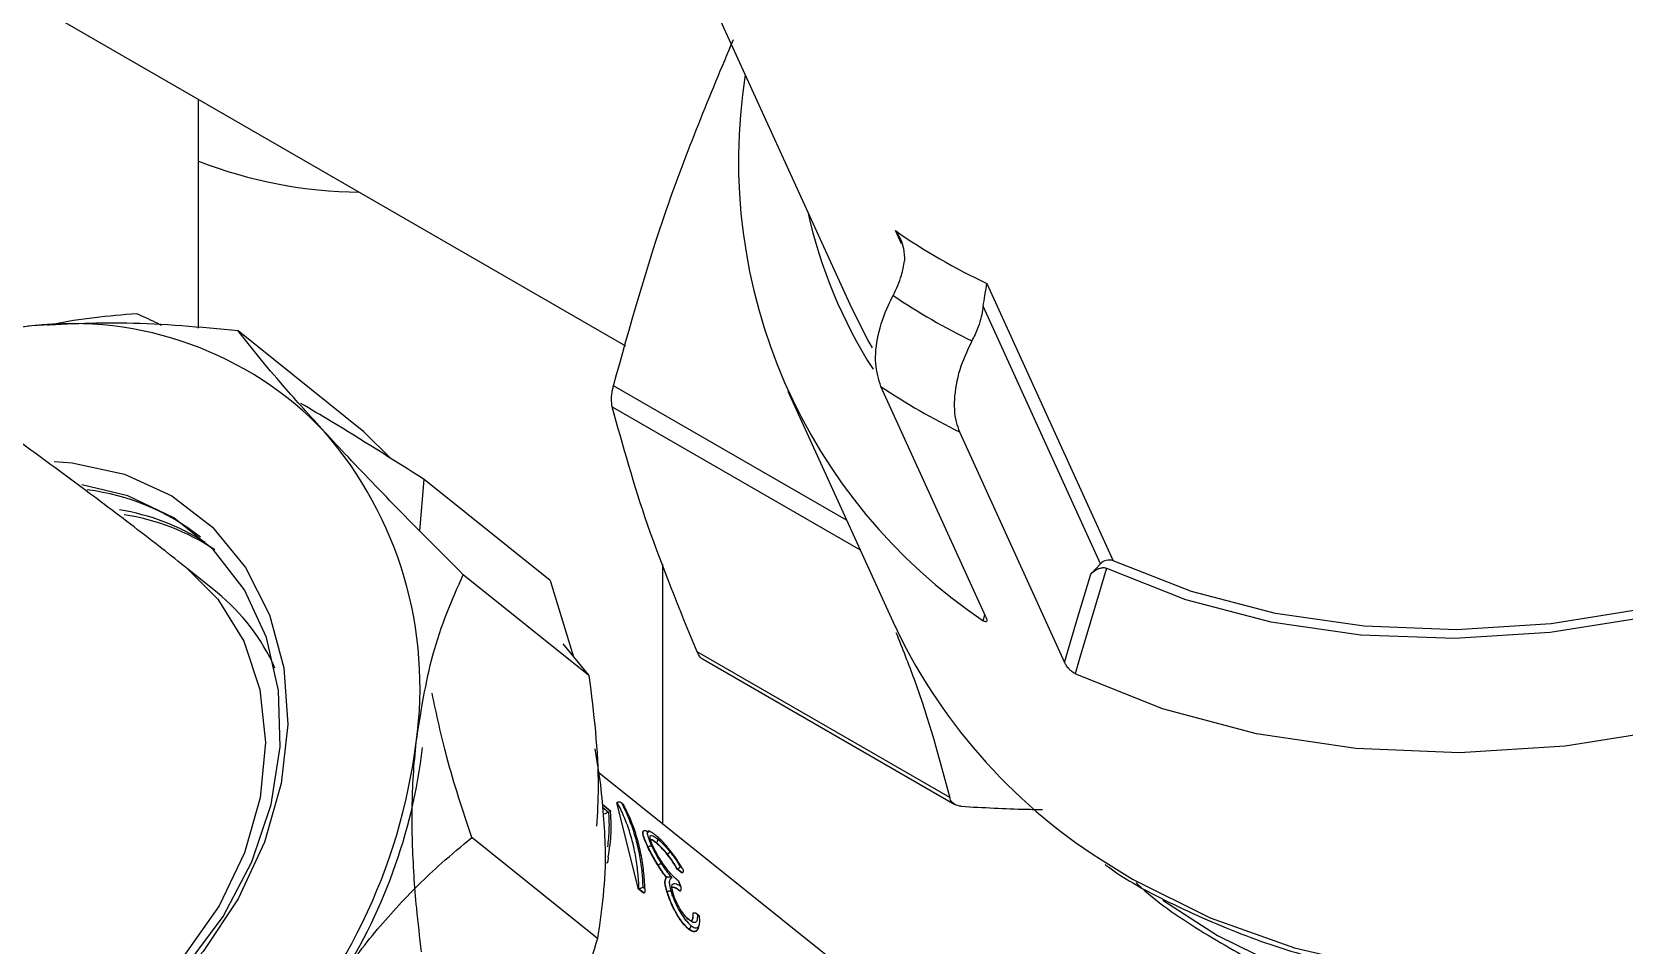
# Model space of a CAD drawing. Extents: x 75 to 2075, y 25 to 1460.
# Drawn here: x 1585.6 to 1655.1, y 1040 to 1079.9 of the extents above; entities that cross this region are included whole.
import ezdxf

# ---------------------------------------------------------------- set-up
doc = ezdxf.new("R2010")
doc.units = 0
doc.header["$LTSCALE"] = 5
doc.linetypes.add('SLD-KATı', pattern=[0])
doc.layers.get('0').update_dxf_attribs({"linetype": 'CONTINUOUS'})

msp = doc.modelspace()

# ---------------------------------------------------------------- linework, layer by layer
at = {"color": 7, "linetype": 'SLD-KATı'}
for p, q in [((1609.241, 1094.398), (1621.277, 1067.963)), ((1573.797, 1087.901), (1611.49, 1066.142)), ((1592.852, 1066.912), (1592.852, 1076.901)), ((1627.267, 1068.865), (1632.783, 1056.75)), ((1632.224, 1056.616), (1627.104, 1067.863)), ((1600.067, 1062.388), (1594.576, 1066.794)), ((1618.574, 1064.159), (1623.156, 1054.096)), ((1627.224, 1054.295), (1622.642, 1064.358)), ((1600.067, 1062.388), (1601.236, 1061.211)), ((1626.077, 1062.375), (1630.658, 1052.312)), ((1602.515, 1058.062), (1602.705, 1060.293)), ((1608.195, 1055.887), (1602.705, 1060.293)), ((1593.656, 1055.364), (1592.359, 1056.404)), ((1609.894, 1051.737), (1604.403, 1056.143)), ((1613.126, 1045.236), (1613.126, 1056.605)), ((1631.804, 1056.172), (1632.224, 1056.616)), ((1608.195, 1055.887), (1609.223, 1052.555)), ((1608.76, 1053.119), (1609.894, 1051.737)), ((1625.645, 1046.408), (1614.614, 1052.776)), ((1614.877, 1052.45), (1625.871, 1046.103)), ((1610.154, 1048.536), (1610.375, 1047.153)), ((1621.554, 1038.474), (1610.322, 1047.486)), ((1610.841, 1045.821), (1610.483, 1046.108)), ((1611.128, 1046.191), (1611.117, 1046.182)), ((1612.064, 1042.408), (1611.117, 1046.182)), ((1611.42, 1046.081), (1611.298, 1046.178)), ((1611.417, 1046.078), (1611.326, 1046.15)), ((1610.265, 1040.255), (1604.774, 1044.661)), ((1612.834, 1044.437), (1612.823, 1044.429)), ((1612.479, 1044.248), (1612.468, 1044.24)), ((1613.323, 1043.936), (1613.312, 1043.928)), ((1612.917, 1043.452), (1612.905, 1043.445)), ((1613.294, 1042.916), (1613.283, 1042.91)), ((1613.766, 1043.279), (1613.755, 1043.272)), ((1613.959, 1043.108), (1613.755, 1043.272)), ((1613.97, 1043.116), (1613.766, 1043.279)), ((1613.866, 1043.413), (1613.954, 1043.342)), ((1613.97, 1043.116), (1613.959, 1043.108)), ((1612.076, 1042.413), (1612.064, 1042.408)), ((1612.278, 1042.236), (1612.064, 1042.408)), ((1612.29, 1042.241), (1612.076, 1042.413)), ((1612.247, 1042.505), (1612.338, 1042.432)), ((1612.29, 1042.241), (1612.278, 1042.236)), ((1613.31, 1042.293), (1613.298, 1042.287)), ((1613.913, 1042.489), (1613.811, 1042.763)), ((1613.877, 1042.329), (1613.865, 1042.322)), ((1614.449, 1041.369), (1614.437, 1041.363)), ((1614.726, 1041.23), (1614.58, 1041.347)), ((1614.718, 1041.214), (1614.628, 1041.287)), ((1614.251, 1040.668), (1614.239, 1040.663))]:
    msp.add_line(p, q, dxfattribs=at)
at = {"color": 8, "linetype": 'SLD-KATı'}
for p, q in [((1623.539, 1070.588), (1623.273, 1071.171)), ((1621.142, 1058.519), (1610.965, 1064.394)), ((1610.91, 1063.472), (1621.731, 1057.225)), ((1627.11, 1054.134), (1627.184, 1054.383)), ((1610.827, 1045.822), (1610.484, 1046.097)), ((1610.493, 1045.97), (1610.743, 1045.77))]:
    msp.add_line(p, q, dxfattribs=at)
at = {"color": 8, "linetype": 'SLD-KATı', "flags": 128}
for points in [[(1632.226, 1043.712), (1633.632, 1042.846), (1637.023, 1041.162), (1640.705, 1039.853), (1644.632, 1038.935), (1648.756, 1038.42), (1653.023, 1038.314), (1657.381, 1038.619), (1661.774, 1039.33), (1666.148, 1040.44), (1670.447, 1041.933), (1674.617, 1043.791), (1678.606, 1045.992), (1682.364, 1048.506), (1685.843, 1051.303), (1689, 1054.347), (1691.794, 1057.6), (1694.192, 1061.021), (1696.162, 1064.567), (1697.68, 1068.194), (1698.727, 1071.855), (1699.17, 1074.397)], [(1592.355, 1056.408), (1593.686, 1055.074), (1594.82, 1053.24), (1595.524, 1051.124), (1595.769, 1048.814), (1595.545, 1046.404), (1594.861, 1043.993), (1593.745, 1041.68), (1592.243, 1039.559), (1590.417, 1037.717), (1588.34, 1036.229), (1586.099, 1035.157), (1583.784, 1034.544), (1581.491, 1034.416), (1579.314, 1034.777), (1577.341, 1035.613)], [(1634.951, 1041.932), (1637.333, 1040.387), (1640.633, 1038.764), (1644.224, 1037.519), (1648.058, 1036.669), (1652.083, 1036.226), (1656.244, 1036.196), (1660.486, 1036.579), (1664.749, 1037.37), (1668.978, 1038.559), (1673.114, 1040.128), (1677.102, 1042.058), (1680.887, 1044.322)]]:
    msp.add_lwpolyline(points, dxfattribs=at)
at = {"color": 7, "linetype": 'SLD-KATı', "flags": 128}
for points in [[(1622.269, 1066.05), (1622.066, 1066.405), (1621.277, 1067.963)], [(1632.486, 1056.425), (1635.946, 1055.06), (1639.668, 1054.087), (1643.598, 1053.519), (1647.682, 1053.365), (1651.864, 1053.626), (1656.085, 1054.3), (1660.286, 1055.376), (1664.408, 1056.839), (1668.394, 1058.67), (1672.189, 1060.842), (1675.739, 1063.326), (1678.996, 1066.086)], [(1678.673, 1066.282), (1675.459, 1063.561), (1671.956, 1061.112), (1668.211, 1058.97), (1664.278, 1057.165), (1660.211, 1055.722), (1656.067, 1054.661), (1651.903, 1053.996), (1647.778, 1053.737), (1643.748, 1053.889), (1639.87, 1054.447), (1636.198, 1055.405), (1632.783, 1056.75)], [(1682.497, 1062.491), (1678.912, 1059.422), (1674.997, 1056.66), (1670.806, 1054.245), (1666.4, 1052.21), (1661.84, 1050.585), (1657.193, 1049.393), (1652.523, 1048.65), (1647.897, 1048.367), (1643.381, 1048.548), (1639.039, 1049.191), (1634.933, 1050.287), (1631.121, 1051.819)], [(1586.545, 1061.083), (1587.331, 1061.024), (1589.61, 1060.533), (1591.677, 1059.585), (1593.461, 1058.212), (1594.903, 1056.462), (1595.952, 1054.394), (1596.573, 1052.078), (1596.745, 1049.594), (1596.461, 1047.025), (1595.733, 1044.46), (1594.583, 1041.985), (1593.052, 1039.686), (1591.192, 1037.639), (1589.066, 1035.916), (1586.747, 1034.574), (1584.313, 1033.66), (1581.847, 1033.204), (1579.433, 1033.222), (1577.154, 1033.714), (1575.087, 1034.662), (1573.302, 1036.034), (1571.861, 1037.784), (1570.812, 1039.852), (1570.61, 1040.426)], [(1571.98, 1039.348), (1572.024, 1039.252), (1573.192, 1037.324), (1574.74, 1035.741), (1576.612, 1034.56), (1578.74, 1033.824), (1581.048, 1033.559), (1583.453, 1033.775), (1585.866, 1034.463), (1588.201, 1035.6), (1590.374, 1037.144), (1592.305, 1039.039), (1593.926, 1041.217), (1595.178, 1043.599), (1596.015, 1046.099), (1596.407, 1048.627), (1596.34, 1051.091), (1595.816, 1053.402), (1594.855, 1055.477), (1593.49, 1057.24), (1591.773, 1058.628), (1589.763, 1059.591), (1587.758, 1060.067)], [(1630.658, 1052.312), (1631.231, 1054.242), (1631.804, 1056.172)], [(1632.486, 1056.425), (1632.255, 1055.644), (1631.329, 1052.522), (1631.121, 1051.819)], [(1614.672, 1040.796), (1614.664, 1040.696), (1614.566, 1040.565), (1614.403, 1040.573), (1614.251, 1040.668), (1614.251, 1040.668), (1614.251, 1040.668)], [(1614.371, 1041.034), (1614.396, 1041.037), (1614.445, 1041.152), (1614.449, 1041.369), (1614.449, 1041.369), (1614.449, 1041.369)]]:
    msp.add_lwpolyline(points, dxfattribs=at)
at = {"color": 7, "linetype": 'SLD-KATı'}
for centre, radius, start, end in [((1640.601, 1074.198), 24.177, 171.01915, 236.08408), ((1640.199, 1076.58), 21.256, 192.48409, 212.61988), ((1638.447, 1092.844), 26.457, 235.00285, 245.00253), ((1638.667, 1091.203), 27.618, 235.88557, 244.1198), ((1587.471, 1046.855), 20.241, 95.3748, 111.63272), ((1587.326, 1051.89), 15.219, 43.6104, 96.6066), ((1639.007, 1088.739), 29.364, 236.1307, 243.87468), ((1585.503, 1051.222), 17.016, 351.90074, 41.00354), ((1586.759, 1049.976), 9.947, 51.66686, 82.8908), ((1587.813, 1049.221), 9.881, 57.41308, 80.81622), ((1588.101, 1049.014), 9.861, 56.42422, 81.28209), ((1632.602, 1056.272), 0.511, 69.28983, 137.61973), ((1588.058, 1048.47), 8.881, 23.86073, 50.92551), ((1645.62, 1064.565), 24.784, 204.98626, 237.28633), ((1577.496, 1051.942), 25.048, 315.11434, 352.85056), ((1578.636, 1051.44), 24.164, 326.63035, 353.24616), ((1601.57, 1038.019), 13.124, 20.1371, 21.13862)]:
    msp.add_arc(centre, radius, start, end, dxfattribs=at)
at = {"color": 8, "linetype": 'SLD-KATı'}
msp.add_arc((1600.041, 1092.579), 19.729, 248.63125, 269.49657, dxfattribs=at)
at = {"color": 7, "linetype": 'SLD-KATı'}
for points, knots in [([(1592.359, 1056.404), (1591.991, 1056.697), (1590.876, 1057.585), (1588.816, 1059.162), (1586.108, 1061.169), (1583.211, 1063.254), (1580.145, 1065.41), (1576.932, 1067.621), (1573.602, 1069.87), (1570.19, 1072.132), (1566.73, 1074.384), (1563.263, 1076.602), (1559.826, 1078.76), (1556.456, 1080.836), (1553.192, 1082.805), (1550.823, 1084.202), (1549.551, 1084.938), (1549.278, 1085.096)], [0, 0, 0, 0, 0.038139, 0.115645, 0.190579, 0.263913, 0.336368, 0.408304, 0.479921, 0.551351, 0.622686, 0.694001, 0.765349, 0.836798, 0.908434, 0.980372, 1, 1, 1, 1]), ([(1610.965, 1064.394), (1611.688, 1066.987), (1613.141, 1072.198), (1615.18, 1077.071), (1616.205, 1079.52)], [0, 0, 0, 0, 0.497591, 1, 1, 1, 1]), ([(1632.434, 1043.479), (1632.48, 1043.445), (1633.45, 1042.725), (1635.631, 1041.601), (1638.962, 1040.155), (1642.565, 1039.085), (1646.356, 1038.36), (1650.305, 1038.001), (1654.364, 1038.007), (1658.487, 1038.38), (1662.63, 1039.115), (1666.745, 1040.202), (1670.788, 1041.631), (1674.714, 1043.385), (1678.48, 1045.445), (1682.044, 1047.789), (1685.366, 1050.39), (1688.411, 1053.222), (1691.142, 1056.253), (1693.531, 1059.45), (1695.546, 1062.778), (1697.176, 1066.202), (1698.357, 1069.678), (1699.023, 1072.321), (1699.15, 1073.78), (1699.177, 1074.083)], [0, 0, 0, 0, 0.002321, 0.048894, 0.095579, 0.142361, 0.189216, 0.236123, 0.283061, 0.330017, 0.37698, 0.423947, 0.470915, 0.517886, 0.564863, 0.611846, 0.658839, 0.705842, 0.752855, 0.799873, 0.846887, 0.893881, 0.940835, 0.987723, 1, 1, 1, 1]), ([(1623.273, 1071.171), (1623.275, 1071.168), (1623.433, 1070.934), (1623.658, 1070.494), (1623.666, 1070.028), (1623.669, 1069.846)], [0, 0, 0, 0, 0.008064, 0.612938, 1, 1, 1, 1]), ([(1623.177, 1068.337), (1623.315, 1068.629), (1623.554, 1069.138), (1623.635, 1069.635), (1623.669, 1069.846)], [0, 0, 0, 0, 0.574886, 1, 1, 1, 1]), ([(1627.104, 1067.863), (1627.13, 1068.028), (1627.199, 1068.45), (1627.261, 1068.724), (1627.267, 1068.864), (1627.267, 1068.865)], [0, 0, 0, 0, 0.387062, 0.991936, 1, 1, 1, 1]), ([(1622.642, 1064.358), (1622.542, 1064.678), (1622.342, 1065.318), (1622.478, 1066.591), (1622.818, 1067.63), (1623.106, 1068.197), (1623.177, 1068.337)], [0, 0, 0, 0, 0.300293, 0.600578, 0.901088, 1, 1, 1, 1]), ([(1590.152, 1067.539), (1588.914, 1067.434), (1587.602, 1067.321), (1586.342, 1067.043), (1586.27, 1067.028)], [0, 0, 0, 0, 0.94291, 1, 1, 1, 1]), ([(1591.231, 1067.022), (1591.144, 1067.066), (1590.729, 1067.278), (1590.407, 1067.424), (1590.152, 1067.539)], [0, 0, 0, 0, 0.209508, 1, 1, 1, 1]), ([(1627.104, 1067.863), (1627.086, 1067.747), (1627.028, 1067.35), (1626.851, 1066.826), (1626.659, 1066.448), (1626.612, 1066.354)], [0, 0, 0, 0, 0.237841, 0.810993, 1, 1, 1, 1]), ([(1585.575, 1067.008), (1585.131, 1066.962), (1583.845, 1066.828), (1581.93, 1066.448), (1580.469, 1066.028), (1579.791, 1065.754), (1579.692, 1065.714)], [0, 0, 0, 0, 0.193032, 0.559224, 0.935972, 1, 1, 1, 1]), ([(1594.576, 1066.794), (1592.932, 1066.945), (1589.815, 1067.232), (1586.935, 1067.08), (1585.575, 1067.008)], [0, 0, 0, 0, 0.527508, 1, 1, 1, 1]), ([(1598.345, 1062.387), (1597.723, 1063.071), (1596.094, 1064.864), (1595.156, 1066.057), (1594.576, 1066.794)], [0, 0, 0, 0, 0.381419, 1, 1, 1, 1]), ([(1626.612, 1066.354), (1626.439, 1065.988), (1626.06, 1065.187), (1625.809, 1063.936), (1625.851, 1062.968), (1626.022, 1062.52), (1626.077, 1062.375)], [0, 0, 0, 0, 0.253882, 0.555092, 0.855731, 1, 1, 1, 1]), ([(1610.91, 1063.472), (1610.893, 1063.578), (1610.86, 1063.789), (1610.901, 1064.131), (1610.951, 1064.336), (1610.965, 1064.394)], [0, 0, 0, 0, 0.417116, 0.834317, 1, 1, 1, 1]), ([(1602.705, 1060.293), (1601.313, 1061.176), (1599.428, 1062.372), (1597.754, 1063.364), (1597.316, 1063.623)], [0, 0, 0, 0, 0.738615, 1, 1, 1, 1]), ([(1604.403, 1056.143), (1603.543, 1057.005), (1601.793, 1058.759), (1599.756, 1060.87), (1598.687, 1062.019), (1598.345, 1062.387)], [0, 0, 0, 0, 0.396747, 0.806752, 1, 1, 1, 1]), ([(1602.35, 1048.825), (1602.557, 1050.148), (1602.995, 1052.946), (1603.917, 1055.039), (1604.403, 1056.143)], [0, 0, 0, 0, 0.472492, 1, 1, 1, 1]), ([(1631.804, 1056.172), (1631.871, 1056.233), (1631.985, 1056.337), (1632.177, 1056.425), (1632.324, 1056.455), (1632.425, 1056.449), (1632.471, 1056.431), (1632.486, 1056.425)], [0, 0, 0, 0, 0.352448, 0.598489, 0.780398, 0.925138, 1, 1, 1, 1]), ([(1627.224, 1054.295), (1627.243, 1054.244), (1627.276, 1054.16), (1627.261, 1054.096), (1627.221, 1054.082), (1627.168, 1054.097), (1627.127, 1054.123), (1627.11, 1054.134)], [0, 0, 0, 0, 0.34794, 0.579718, 0.755019, 0.896713, 1, 1, 1, 1]), ([(1623.294, 1053.623), (1623.568, 1052.939), (1624.583, 1050.4), (1625.197, 1048.093), (1625.645, 1046.408)], [0, 0, 0, 0, 0.26961, 1, 1, 1, 1]), ([(1614.877, 1052.451), (1614.876, 1052.452), (1614.791, 1052.471), (1614.702, 1052.597), (1614.634, 1052.736), (1614.614, 1052.776)], [0, 0, 0, 0, 0.013013, 0.719452, 1, 1, 1, 1]), ([(1631.121, 1051.819), (1631.092, 1051.835), (1631.034, 1051.866), (1630.935, 1051.945), (1630.825, 1052.055), (1630.723, 1052.187), (1630.68, 1052.271), (1630.658, 1052.312)], [0, 0, 0, 0, 0.14209, 0.283649, 0.477127, 0.746667, 1, 1, 1, 1]), ([(1609.894, 1051.737), (1610.098, 1050.091), (1610.374, 1047.863), (1610.258, 1045.722), (1610.228, 1045.162)], [0, 0, 0, 0, 0.738615, 1, 1, 1, 1]), ([(1604.774, 1044.661), (1604.387, 1045.838), (1603.69, 1047.957), (1603.241, 1050.038), (1603.041, 1050.963)], [0, 0, 0, 0, 0.555482, 1, 1, 1, 1]), ([(1602.586, 1039.67), (1602.51, 1040.304), (1602.319, 1041.896), (1602.156, 1044.494), (1602.172, 1046.937), (1602.305, 1048.347), (1602.35, 1048.825)], [0, 0, 0, 0, 0.205614, 0.517012, 0.836167, 1, 1, 1, 1]), ([(1610.375, 1047.153), (1610.477, 1046.135), (1610.744, 1043.468), (1610.448, 1041.483), (1610.265, 1040.255)], [0, 0, 0, 0, 0.381419, 1, 1, 1, 1]), ([(1626.152, 1046.026), (1626.05, 1046.044), (1625.846, 1046.081), (1625.698, 1046.245), (1625.657, 1046.372), (1625.645, 1046.408)], [0, 0, 0, 0, 0.417116, 0.834317, 1, 1, 1, 1]), ([(1610.573, 1045.691), (1610.579, 1045.695), (1610.593, 1045.704), (1610.618, 1045.719), (1610.655, 1045.738), (1610.704, 1045.76), (1610.731, 1045.768), (1610.743, 1045.769), (1610.743, 1045.77)], [0, 0, 0, 0, 0.066555, 0.149002, 0.27978, 0.530223, 0.990857, 1, 1, 1, 1]), ([(1610.743, 1045.77), (1610.745, 1045.752), (1610.762, 1045.57), (1610.771, 1045.341), (1610.767, 1044.976), (1610.75, 1044.662), (1610.715, 1044.382), (1610.699, 1044.258)], [0, 0, 0, 0, 0.038255, 0.386828, 0.47395, 0.767469, 1, 1, 1, 1]), ([(1610.738, 1043.823), (1610.792, 1044.177), (1610.853, 1044.577), (1610.87, 1045.129), (1610.866, 1045.453), (1610.838, 1045.718), (1610.827, 1045.822)], [0, 0, 0, 0, 0.498752, 0.565233, 0.831224, 1, 1, 1, 1]), ([(1610.838, 1045.817), (1610.836, 1045.82), (1610.835, 1045.823), (1610.827, 1045.822), (1610.827, 1045.822)], [0, 0, 0, 0, 0.968591, 1, 1, 1, 1]), ([(1610.83, 1045.794), (1610.831, 1045.795), (1610.843, 1045.806), (1610.844, 1045.811), (1610.844, 1045.814)], [0, 0, 0, 0, 0.116079, 1, 1, 1, 1]), ([(1611.326, 1046.15), (1611.326, 1046.151), (1611.312, 1046.167), (1611.284, 1046.192), (1611.239, 1046.212), (1611.198, 1046.217), (1611.159, 1046.212), (1611.138, 1046.198), (1611.128, 1046.191)], [0, 0, 0, 0, 0.012479, 0.280863, 0.489247, 0.666796, 0.833167, 1, 1, 1, 1]), ([(1612.076, 1042.414), (1612.076, 1042.414), (1612.07, 1042.66), (1612.046, 1043.032), (1611.972, 1043.646), (1611.893, 1044.073), (1611.765, 1044.607), (1611.644, 1045.01), (1611.437, 1045.561), (1611.274, 1045.915), (1611.148, 1046.154), (1611.128, 1046.191), (1611.128, 1046.191)], [0, 0, 0, 0, 0.000014, 0.174577, 0.267553, 0.453567, 0.500051, 0.68673, 0.779706, 0.96572, 0.999986, 1, 1, 1, 1]), ([(1611.326, 1046.15), (1611.338, 1046.129), (1611.456, 1045.903), (1611.611, 1045.561), (1611.819, 1045.003), (1611.941, 1044.596), (1612.069, 1044.056), (1612.148, 1043.624), (1612.218, 1043.045), (1612.236, 1042.709), (1612.247, 1042.505)], [0, 0, 0, 0, 0.020589, 0.215173, 0.312433, 0.507711, 0.556337, 0.750921, 0.84818, 1, 1, 1, 1]), ([(1611.417, 1046.078), (1611.417, 1046.078), (1611.419, 1046.08), (1611.418, 1046.079), (1611.418, 1046.079)], [0, 0, 0, 0, 0.050505, 1, 1, 1, 1]), ([(1612.338, 1042.432), (1612.337, 1042.46), (1612.325, 1042.752), (1612.29, 1043.167), (1612.198, 1043.795), (1612.108, 1044.222), (1611.965, 1044.753), (1611.833, 1045.152), (1611.631, 1045.651), (1611.498, 1045.916), (1611.417, 1046.078)], [0, 0, 0, 0, 0.020589, 0.215173, 0.312433, 0.507711, 0.556337, 0.750921, 0.84818, 1, 1, 1, 1]), ([(1626.152, 1046.026), (1627.109, 1045.973), (1628.324, 1045.906), (1629.454, 1045.891), (1629.694, 1045.888)], [0, 0, 0, 0, 0.787386, 1, 1, 1, 1]), ([(1612.468, 1044.24), (1612.398, 1044.396), (1612.294, 1044.63), (1612.247, 1044.824), (1612.239, 1044.93), (1612.27, 1044.951), (1612.286, 1044.961)], [0, 0, 0, 0, 0.39858, 0.599104, 0.799542, 1, 1, 1, 1]), ([(1612.479, 1044.248), (1612.479, 1044.248), (1612.418, 1044.379), (1612.311, 1044.625), (1612.239, 1044.885), (1612.279, 1044.999), (1612.399, 1044.962), (1612.499, 1044.889), (1612.515, 1044.878)], [0, 0, 0, 0, 0.000036, 0.222755, 0.443311, 0.695942, 0.953512, 1, 1, 1, 1]), ([(1612.777, 1044.786), (1612.728, 1044.824), (1612.596, 1044.924), (1612.457, 1044.973), (1612.422, 1044.861), (1612.485, 1044.622), (1612.589, 1044.389), (1612.641, 1044.273)], [0, 0, 0, 0, 0.1403045, 0.3735495, 0.6006927, 0.8006313, 1, 1, 1, 1]), ([(1598.816, 1038.149), (1599.1, 1038.57), (1599.92, 1039.788), (1601.469, 1041.64), (1603.205, 1043.357), (1604.333, 1044.294), (1604.774, 1044.661)], [0, 0, 0, 0, 0.163832, 0.47463, 0.794388, 1, 1, 1, 1]), ([(1612.823, 1044.429), (1612.754, 1044.482), (1612.63, 1044.577), (1612.58, 1044.559), (1612.557, 1044.55)], [0, 0, 0, 0, 0.550056, 1, 1, 1, 1]), ([(1612.712, 1044.236), (1612.675, 1044.318), (1612.601, 1044.482), (1612.553, 1044.665), (1612.572, 1044.768), (1612.682, 1044.756), (1612.814, 1044.657), (1612.882, 1044.606)], [0, 0, 0, 0, 0.165421, 0.331249, 0.550722, 0.767756, 1, 1, 1, 1]), ([(1612.834, 1044.437), (1612.834, 1044.437), (1612.768, 1044.489), (1612.658, 1044.573), (1612.606, 1044.568), (1612.585, 1044.566)], [0, 0, 0, 0, 0.000116, 0.595589, 1, 1, 1, 1]), ([(1612.641, 1044.273), (1612.684, 1044.185), (1612.755, 1044.041), (1612.893, 1043.791), (1612.987, 1043.636), (1613.043, 1043.544)], [0, 0, 0, 0, 0.382357, 0.630553, 1, 1, 1, 1]), ([(1613.954, 1043.342), (1613.902, 1043.43), (1613.775, 1043.643), (1613.527, 1043.997), (1613.216, 1044.374), (1612.956, 1044.637), (1612.825, 1044.746), (1612.777, 1044.786)], [0, 0, 0, 0, 0.153054, 0.369336, 0.606005, 0.855272, 1, 1, 1, 1]), ([(1613.312, 1043.928), (1613.221, 1044.034), (1613.039, 1044.246), (1612.895, 1044.368), (1612.823, 1044.429)], [0, 0, 0, 0, 0.499296, 1, 1, 1, 1]), ([(1613.323, 1043.936), (1613.323, 1043.936), (1613.277, 1043.992), (1613.165, 1044.125), (1612.994, 1044.3), (1612.886, 1044.395), (1612.834, 1044.437), (1612.834, 1044.437)], [0, 0, 0, 0, 0.000096, 0.252259, 0.621424, 0.999904, 1, 1, 1, 1]), ([(1612.883, 1044.606), (1612.94, 1044.557), (1613.057, 1044.458), (1613.247, 1044.263), (1613.373, 1044.113), (1613.425, 1044.051)], [0, 0, 0, 0, 0.369315, 0.740731, 1, 1, 1, 1]), ([(1610.663, 1043.548), (1610.673, 1043.553), (1610.694, 1043.563), (1610.714, 1043.582), (1610.72, 1043.594), (1610.722, 1043.6)], [0, 0, 0, 0, 0.342148, 0.683368, 1, 1, 1, 1]), ([(1610.722, 1043.6), (1610.724, 1043.61), (1610.742, 1043.687), (1610.743, 1043.761), (1610.738, 1043.822), (1610.738, 1043.823)], [0, 0, 0, 0, 0.123725, 0.987903, 1, 1, 1, 1]), ([(1612.905, 1043.445), (1612.822, 1043.583), (1612.655, 1043.859), (1612.53, 1044.113), (1612.468, 1044.24)], [0, 0, 0, 0, 0.499973, 1, 1, 1, 1]), ([(1612.917, 1043.452), (1612.917, 1043.452), (1612.855, 1043.553), (1612.752, 1043.724), (1612.603, 1043.996), (1612.524, 1044.156), (1612.479, 1044.248), (1612.479, 1044.248)], [0, 0, 0, 0, 0.00009, 0.37271, 0.623013, 0.99991, 1, 1, 1, 1]), ([(1613.81, 1042.752), (1613.718, 1042.835), (1613.562, 1042.975), (1613.317, 1043.255), (1613.095, 1043.565), (1612.878, 1043.912), (1612.768, 1044.127), (1612.712, 1044.236)], [0, 0, 0, 0, 0.2671105, 0.4498499, 0.6305103, 0.8134258, 1, 1, 1, 1]), ([(1613.755, 1043.272), (1613.688, 1043.384), (1613.555, 1043.608), (1613.393, 1043.822), (1613.312, 1043.928)], [0, 0, 0, 0, 0.501164, 1, 1, 1, 1]), ([(1613.767, 1043.28), (1613.767, 1043.28), (1613.727, 1043.347), (1613.645, 1043.485), (1613.498, 1043.708), (1613.385, 1043.859), (1613.323, 1043.936), (1613.323, 1043.936)], [0, 0, 0, 0, 0.000107, 0.303822, 0.619931, 0.999893, 1, 1, 1, 1]), ([(1613.425, 1044.051), (1613.495, 1043.96), (1613.621, 1043.797), (1613.765, 1043.578), (1613.839, 1043.458), (1613.866, 1043.413)], [0, 0, 0, 0, 0.440165, 0.793207, 1, 1, 1, 1]), ([(1613.283, 1042.91), (1613.22, 1042.99), (1613.125, 1043.111), (1612.998, 1043.299), (1612.936, 1043.396), (1612.905, 1043.445)], [0, 0, 0, 0, 0.499537, 0.749703, 1, 1, 1, 1]), ([(1613.294, 1042.916), (1613.294, 1042.916), (1613.274, 1042.942), (1613.219, 1043.011), (1613.126, 1043.135), (1613.019, 1043.29), (1612.951, 1043.399), (1612.917, 1043.452), (1612.917, 1043.452)], [0, 0, 0, 0, 0.000123, 0.159629, 0.4437504, 0.7272979, 0.999877, 1, 1, 1, 1]), ([(1613.043, 1043.544), (1613.075, 1043.494), (1613.139, 1043.394), (1613.237, 1043.252), (1613.362, 1043.087), (1613.453, 1042.974), (1613.513, 1042.901)], [0, 0, 0, 0, 0.206164, 0.412689, 0.61896, 1, 1, 1, 1]), ([(1613.298, 1042.287), (1613.275, 1042.37), (1613.228, 1042.535), (1613.205, 1042.727), (1613.22, 1042.833), (1613.251, 1042.886), (1613.272, 1042.902), (1613.283, 1042.91)], [0, 0, 0, 0, 0.24995, 0.499689, 0.749547, 0.874743, 1, 1, 1, 1]), ([(1613.31, 1042.293), (1613.31, 1042.293), (1613.279, 1042.403), (1613.222, 1042.618), (1613.22, 1042.812), (1613.256, 1042.887), (1613.284, 1042.909), (1613.293, 1042.915), (1613.294, 1042.916), (1613.294, 1042.916)], [0, 0, 0, 0, 0.0000694, 0.3271045, 0.6647672, 0.8998894, 0.980684, 0.9999306, 1, 1, 1, 1]), ([(1613.513, 1042.901), (1613.512, 1042.901), (1613.493, 1042.915), (1613.455, 1042.932), (1613.393, 1042.94), (1613.348, 1042.936), (1613.317, 1042.928), (1613.301, 1042.92), (1613.294, 1042.916)], [0, 0, 0, 0, 0.009413, 0.428257, 0.68932, 0.832301, 0.924791, 1, 1, 1, 1]), ([(1613.513, 1042.901), (1613.495, 1042.889), (1613.453, 1042.86), (1613.396, 1042.788), (1613.399, 1042.595), (1613.452, 1042.402), (1613.477, 1042.306)], [0, 0, 0, 0, 0.184087, 0.452341, 0.730999, 1, 1, 1, 1]), ([(1613.866, 1043.413), (1613.866, 1043.412), (1613.866, 1043.411), (1613.866, 1043.402), (1613.862, 1043.384), (1613.845, 1043.355), (1613.823, 1043.328), (1613.797, 1043.302), (1613.777, 1043.287), (1613.767, 1043.28)], [0, 0, 0, 0, 0.012304, 0.042948, 0.290956, 0.498595, 0.673372, 0.836439, 1, 1, 1, 1]), ([(1613.954, 1043.342), (1613.955, 1043.341), (1613.97, 1043.321), (1613.995, 1043.28), (1614.012, 1043.219), (1614.008, 1043.17), (1613.994, 1043.137), (1613.978, 1043.123), (1613.97, 1043.116)], [0, 0, 0, 0, 0.010421, 0.296288, 0.575067, 0.757191, 0.878213, 1, 1, 1, 1]), ([(1612.076, 1042.414), (1612.085, 1042.418), (1612.104, 1042.426), (1612.137, 1042.441), (1612.177, 1042.462), (1612.218, 1042.485), (1612.239, 1042.499), (1612.247, 1042.505), (1612.247, 1042.505)], [0, 0, 0, 0, 0.109515, 0.218152, 0.390779, 0.677038, 0.990014, 1, 1, 1, 1]), ([(1612.291, 1042.241), (1612.301, 1042.247), (1612.322, 1042.259), (1612.343, 1042.29), (1612.355, 1042.328), (1612.356, 1042.377), (1612.347, 1042.412), (1612.338, 1042.431), (1612.338, 1042.432)], [0, 0, 0, 0, 0.166833, 0.333204, 0.510753, 0.719137, 0.987521, 1, 1, 1, 1]), ([(1614.239, 1040.663), (1614.154, 1040.743), (1613.984, 1040.904), (1613.757, 1041.248), (1613.59, 1041.559), (1613.475, 1041.806), (1613.39, 1042.013), (1613.334, 1042.173), (1613.31, 1042.249), (1613.298, 1042.287)], [0, 0, 0, 0, 0.249606, 0.499097, 0.624327, 0.749487, 0.874651, 0.937306, 1, 1, 1, 1]), ([(1614.251, 1040.668), (1614.251, 1040.668), (1614.168, 1040.738), (1614.011, 1040.898), (1613.778, 1041.238), (1613.582, 1041.6), (1613.419, 1041.967), (1613.343, 1042.189), (1613.31, 1042.293), (1613.31, 1042.293)], [0, 0, 0, 0, 0.00004, 0.250597, 0.450052, 0.653763, 0.82716, 0.99996, 1, 1, 1, 1]), ([(1613.477, 1042.307), (1613.51, 1042.209), (1613.574, 1042.013), (1613.725, 1041.677), (1613.903, 1041.35), (1614.119, 1041.035), (1614.26, 1040.901), (1614.339, 1040.827)], [0, 0, 0, 0, 0.1722862, 0.3449098, 0.5472514, 0.7482124, 1, 1, 1, 1]), ([(1613.865, 1042.322), (1613.804, 1042.367), (1613.681, 1042.456), (1613.555, 1042.496), (1613.506, 1042.466), (1613.489, 1042.456)], [0, 0, 0, 0, 0.395181, 0.789984, 1, 1, 1, 1]), ([(1613.564, 1042.236), (1613.544, 1042.319), (1613.503, 1042.484), (1613.523, 1042.632), (1613.625, 1042.682), (1613.761, 1042.629), (1613.869, 1042.553), (1613.891, 1042.537)], [0, 0, 0, 0, 0.1820336, 0.3646458, 0.5712554, 0.9122899, 1, 1, 1, 1]), ([(1613.877, 1042.329), (1613.877, 1042.329), (1613.837, 1042.36), (1613.718, 1042.447), (1613.588, 1042.513), (1613.538, 1042.475), (1613.527, 1042.467)], [0, 0, 0, 0, 0.0000887, 0.2747185, 0.8499713, 1, 1, 1, 1]), ([(1614.286, 1041.049), (1614.216, 1041.112), (1614.095, 1041.222), (1613.944, 1041.436), (1613.822, 1041.639), (1613.714, 1041.84), (1613.618, 1042.068), (1613.579, 1042.189), (1613.564, 1042.236)], [0, 0, 0, 0, 0.271617, 0.474742, 0.548182, 0.736552, 0.896955, 1, 1, 1, 1]), ([(1613.811, 1042.763), (1613.812, 1042.76), (1613.812, 1042.757), (1613.81, 1042.752), (1613.81, 1042.752)], [0, 0, 0, 0, 0.947431, 1, 1, 1, 1]), ([(1613.877, 1042.329), (1613.886, 1042.335), (1613.904, 1042.348), (1613.922, 1042.381), (1613.93, 1042.428), (1613.92, 1042.483), (1613.902, 1042.52), (1613.891, 1042.536), (1613.891, 1042.537)], [0, 0, 0, 0, 0.141708, 0.282763, 0.480636, 0.751775, 0.988796, 1, 1, 1, 1]), ([(1633.779, 1042.694), (1633.806, 1042.669), (1634.624, 1041.879), (1636.545, 1040.586), (1639.532, 1038.867), (1642.829, 1037.511), (1646.349, 1036.492), (1650.063, 1035.835), (1653.922, 1035.546), (1657.88, 1035.628), (1661.89, 1036.08), (1665.902, 1036.898), (1669.873, 1038.064), (1673.741, 1039.587), (1676.839, 1041.052), (1678.558, 1042.109), (1679.102, 1042.444)], [0, 0, 0, 0, 0.002604, 0.081279, 0.160338, 0.239791, 0.319592, 0.399663, 0.479923, 0.5603, 0.640741, 0.721212, 0.801696, 0.882191, 0.962704, 1, 1, 1, 1]), ([(1614.628, 1041.287), (1614.628, 1041.222), (1614.629, 1041.088), (1614.574, 1040.953), (1614.453, 1040.933), (1614.342, 1041.01), (1614.286, 1041.048)], [0, 0, 0, 0, 0.230754, 0.480335, 0.738948, 1, 1, 1, 1]), ([(1614.339, 1040.827), (1614.387, 1040.792), (1614.498, 1040.714), (1614.636, 1040.712), (1614.727, 1040.836), (1614.74, 1041.032), (1614.723, 1041.173), (1614.718, 1041.214)], [0, 0, 0, 0, 0.180301, 0.414923, 0.650328, 0.896777, 1, 1, 1, 1]), ([(1614.389, 1041.036), (1614.408, 1041.075), (1614.448, 1041.151), (1614.44, 1041.292), (1614.437, 1041.363)], [0, 0, 0, 0, 0.499288, 1, 1, 1, 1]), ([(1614.449, 1041.369), (1614.46, 1041.373), (1614.483, 1041.382), (1614.522, 1041.378), (1614.561, 1041.363), (1614.598, 1041.334), (1614.619, 1041.305), (1614.628, 1041.288), (1614.628, 1041.287)], [0, 0, 0, 0, 0.172357, 0.344287, 0.526857, 0.737606, 0.987076, 1, 1, 1, 1]), ([(1614.718, 1041.214), (1614.719, 1041.214), (1614.725, 1041.22), (1614.731, 1041.227), (1614.726, 1041.228), (1614.725, 1041.228)], [0, 0, 0, 0, 0.026337, 0.784458, 1, 1, 1, 1]), ([(1610.265, 1040.255), (1610.092, 1039.673), (1609.656, 1038.21), (1608.745, 1035.835), (1607.659, 1033.612), (1606.866, 1032.338), (1606.597, 1031.907)], [0, 0, 0, 0, 0.205614, 0.517012, 0.836167, 1, 1, 1, 1]), ([(1614.615, 1040.614), (1614.569, 1040.576), (1614.478, 1040.502), (1614.319, 1040.609), (1614.239, 1040.663)], [0, 0, 0, 0, 0.499795, 1, 1, 1, 1])]:
    msp.add_open_spline(points, degree=3, knots=knots, dxfattribs=at)
for points in [[(1614.614, 1052.776), (1613.85, 1054.643), (1612.323, 1058.377), (1611.381, 1061.774), (1610.91, 1063.472)], [(1612.641, 1044.273), (1612.632, 1044.278), (1612.614, 1044.287), (1612.571, 1044.286), (1612.523, 1044.273), (1612.494, 1044.256), (1612.479, 1044.248)], [(1612.834, 1044.437), (1612.846, 1044.449), (1612.871, 1044.471), (1612.893, 1044.518), (1612.899, 1044.566), (1612.888, 1044.592), (1612.883, 1044.606)], [(1613.323, 1043.936), (1613.336, 1043.947), (1613.363, 1043.967), (1613.397, 1044.001), (1613.42, 1044.032), (1613.423, 1044.044), (1613.425, 1044.051)], [(1613.043, 1043.544), (1613.039, 1043.539), (1613.031, 1043.53), (1613, 1043.507), (1612.96, 1043.479), (1612.931, 1043.461), (1612.917, 1043.452)], [(1613.477, 1042.307), (1613.468, 1042.311), (1613.45, 1042.321), (1613.406, 1042.322), (1613.356, 1042.313), (1613.325, 1042.3), (1613.31, 1042.293)], [(1613.514, 1042.128), (1613.528, 1042.136), (1613.555, 1042.152), (1613.577, 1042.183), (1613.583, 1042.213), (1613.571, 1042.228), (1613.564, 1042.236)], [(1614.149, 1041.106), (1614.164, 1041.111), (1614.194, 1041.121), (1614.237, 1041.113), (1614.271, 1041.089), (1614.281, 1041.062), (1614.286, 1041.049)], [(1614.339, 1040.827), (1614.34, 1040.811), (1614.344, 1040.781), (1614.326, 1040.733), (1614.294, 1040.691), (1614.266, 1040.676), (1614.251, 1040.668)]]:
    msp.add_open_spline(points, degree=3, dxfattribs=at)

doc.saveas('drawing.dxf')
